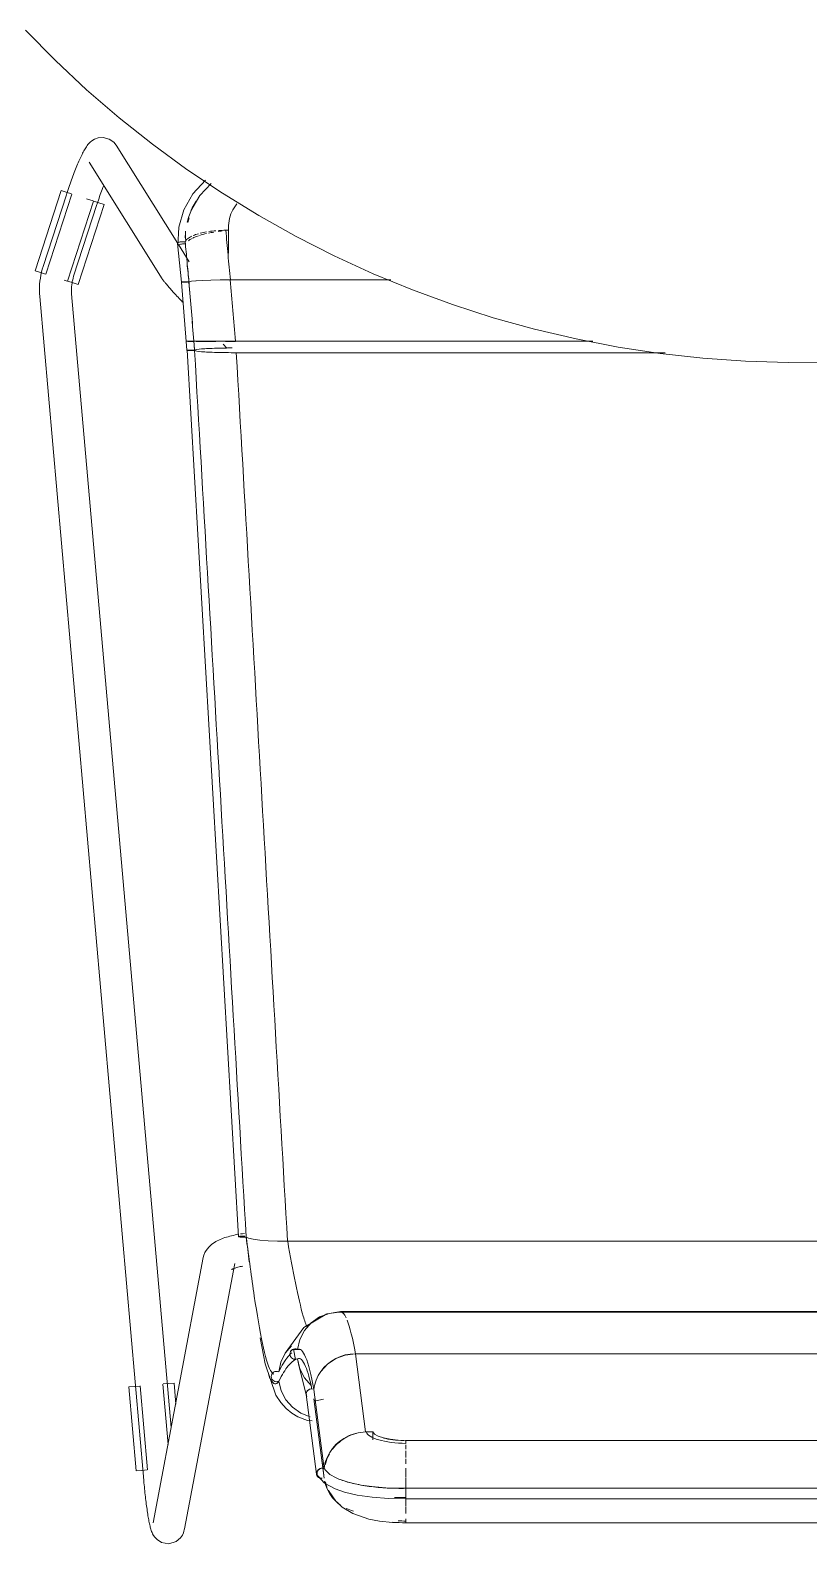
# Model space of a CAD drawing. Header units: millimetres. Extents: x 155927 to 317870, y -36033 to 97293.
# Drawn here: x 212591 to 212883, y 11464 to 12030 of the extents above; entities that cross this region are included whole.
import ezdxf

# ---------------------------------------------------------------- set-up
doc = ezdxf.new("R2010")
doc.units = ezdxf.units.MM
doc.header["$MEASUREMENT"] = 0
doc.layers.add('I-FURN', color=8, linetype='CONTINUOUS', lineweight=9)

msp = doc.modelspace()

# ---------------------------------------------------------------- linework, layer by layer
at = {"layer": 'I-FURN'}
for p, q in [((212589.43, 12030.43), (212600.68, 12019.05)), ((212600.68, 12019.05), (212612.37, 12008.14)), ((212612.37, 12008.14), (212624.5, 11997.7)), ((212624.5, 11997.7), (212637.03, 11987.76)), ((212611.8, 11986.06), (212611.56, 11985.66)), ((212612.04, 11986.45), (212611.8, 11986.06)), ((212612.29, 11986.84), (212612.04, 11986.45)), ((212612.57, 11987.23), (212612.29, 11986.84)), ((212612.88, 11987.63), (212612.57, 11987.23)), ((212613.25, 11988.06), (212612.88, 11987.63)), ((212613.72, 11988.52), (212613.25, 11988.06)), ((212614.35, 11989.04), (212613.72, 11988.52)), ((212615.26, 11989.61), (212614.35, 11989.04)), ((212616.64, 11990.13), (212615.26, 11989.61)), ((212618.61, 11990.3), (212616.64, 11990.13)), ((212620.84, 11989.71), (212618.61, 11990.3)), ((212622.57, 11988.49), (212620.84, 11989.71)), ((212622.57, 11988.49), (212623.47, 11987.37)), ((212646.5, 11950.6), (212623.47, 11987.37)), ((212637.03, 11987.76), (212649.95, 11978.32)), ((212609.22, 11980.82), (212608.98, 11980.24)), ((212609.47, 11981.38), (212609.22, 11980.82)), ((212609.71, 11981.92), (212609.47, 11981.38)), ((212609.94, 11982.45), (212609.71, 11981.92)), ((212610.18, 11982.96), (212609.94, 11982.45)), ((212610.41, 11983.45), (212610.18, 11982.96)), ((212610.64, 11983.93), (212610.41, 11983.45)), ((212610.87, 11984.38), (212610.64, 11983.93)), ((212611.1, 11984.82), (212610.87, 11984.38)), ((212611.33, 11985.25), (212611.1, 11984.82)), ((212611.56, 11985.66), (212611.33, 11985.25)), ((212613.3, 11981), (212640.6, 11937.41)), ((212606.96, 11975.08), (212606.71, 11974.38)), ((212607.22, 11975.77), (212606.96, 11975.08)), ((212607.47, 11976.45), (212607.22, 11975.77)), ((212607.73, 11977.11), (212607.47, 11976.45)), ((212607.98, 11977.77), (212607.73, 11977.11)), ((212608.23, 11978.41), (212607.98, 11977.77)), ((212608.48, 11979.03), (212608.23, 11978.41)), ((212608.73, 11979.64), (212608.48, 11979.03)), ((212608.98, 11980.24), (212608.73, 11979.64)), ((212649.95, 11978.32), (212663.24, 11969.41)), ((212593.1, 11940.39), (212602.78, 11970.4)), ((212597.14, 11939.09), (212606.83, 11969.09)), ((212602.78, 11970.4), (212604.74, 11969.77)), ((212604.74, 11969.77), (212606.71, 11969.13)), ((212604.96, 11969.3), (212604.81, 11968.84)), ((212605.2, 11970.04), (212604.96, 11969.3)), ((212605.45, 11970.78), (212605.2, 11970.04)), ((212605.7, 11971.51), (212605.45, 11970.78)), ((212605.95, 11972.24), (212605.7, 11971.51)), ((212606.2, 11972.96), (212605.95, 11972.24)), ((212606.45, 11973.68), (212606.2, 11972.96)), ((212606.71, 11974.38), (212606.45, 11973.68)), ((212617.72, 11969.55), (212617.49, 11968.88)), ((212617.96, 11970.21), (212617.72, 11969.55)), ((212618.19, 11970.85), (212617.96, 11970.21)), ((212618.43, 11971.49), (212618.19, 11970.85)), ((212618.66, 11972.11), (212618.43, 11971.49)), ((212648.71, 11963.17), (212652.1, 11969.18)), ((212652.1, 11969.18), (212656.85, 11974.33)), ((212654.79, 11968.6), (212659.05, 11973.07)), ((212663.24, 11969.41), (212676.87, 11961.03)), ((212604.81, 11968.84), (212596.1, 11942.03)), ((212614.9, 11966.49), (212605.21, 11936.48)), ((212607.51, 11938.32), (212616.22, 11965.14)), ((212609.25, 11935.18), (212618.94, 11965.18)), ((212614.8, 11966.52), (212612.32, 11967.32)), ((212615.02, 11966.45), (212616.99, 11965.81)), ((212616.33, 11965.46), (212616.22, 11965.14)), ((212616.56, 11966.16), (212616.33, 11965.46)), ((212616.79, 11966.85), (212616.56, 11966.16)), ((212617.02, 11967.53), (212616.79, 11966.85)), ((212616.99, 11965.81), (212618.94, 11965.18)), ((212617.25, 11968.21), (212617.02, 11967.53)), ((212617.49, 11968.88), (212617.25, 11968.21)), ((212651.42, 11962.77), (212654.79, 11968.6)), ((212646.84, 11956.65), (212648.71, 11963.17)), ((212676.87, 11961.03), (212690.83, 11953.21)), ((212646.55, 11949.74), (212646.84, 11956.65)), ((212664.5, 11955.53), (212665.55, 11955.53)), ((212665.49, 11956.77), (212665.49, 11947.02)), ((212690.83, 11953.21), (212705.09, 11945.96)), ((212646.43, 11950.64), (212647.85, 11936.15)), ((212650.77, 11943.78), (212646.73, 11950.23)), ((212595.77, 11940.94), (212595.48, 11939.83)), ((212596.1, 11942.03), (212595.77, 11940.94)), ((212705.09, 11945.96), (212719.62, 11939.27)), ((212595.05, 11939.76), (212593.1, 11940.39)), ((212594.78, 11935.32), (212594.72, 11934.18)), ((212594.88, 11936.46), (212594.78, 11935.32)), ((212595.04, 11937.59), (212594.88, 11936.46)), ((212595.24, 11938.72), (212595.04, 11937.59)), ((212597.02, 11939.13), (212595.05, 11939.76)), ((212595.48, 11939.83), (212595.24, 11938.72)), ((212605.11, 11936.51), (212603.95, 11936.89)), ((212607.3, 11935.81), (212605.33, 11936.44)), ((212606.74, 11934.41), (212606.8, 11935.06)), ((212606.8, 11935.06), (212606.89, 11935.72)), ((212606.89, 11935.72), (212607, 11936.37)), ((212607, 11936.37), (212607.14, 11937.02)), ((212607.14, 11937.02), (212607.31, 11937.66)), ((212609.25, 11935.18), (212607.3, 11935.81)), ((212607.31, 11937.66), (212607.5, 11938.3)), ((212607.5, 11938.3), (212607.51, 11938.32)), ((212640.6, 11937.41), (212640.82, 11937.09)), ((212640.82, 11937.09), (212641, 11936.83)), ((212641, 11936.83), (212641.17, 11936.6)), ((212641.17, 11936.6), (212641.35, 11936.38)), ((212641.35, 11936.38), (212641.53, 11936.16)), ((212641.53, 11936.16), (212641.72, 11935.93)), ((212641.72, 11935.93), (212641.92, 11935.69)), ((212641.92, 11935.69), (212642.13, 11935.43)), ((212642.13, 11935.43), (212642.36, 11935.17)), ((212642.36, 11935.17), (212642.61, 11934.89)), ((212647.92, 11936.17), (212647.85, 11936.15)), ((212647.85, 11936.15), (212647.92, 11936.12)), ((212647.86, 11936.15), (212647.92, 11936.17)), ((212647.86, 11936.15), (212649.68, 11913.94)), ((212647.92, 11936.12), (212647.86, 11936.15)), ((212648.11, 11936.2), (212647.92, 11936.17)), ((212647.92, 11936.12), (212648.1, 11936.1)), ((212648.11, 11936.1), (212647.92, 11936.12)), ((212648.1, 11936.1), (212648.4, 11936.07)), ((212648.41, 11936.22), (212648.11, 11936.2)), ((212648.11, 11936.2), (212648.41, 11936.22)), ((212648.4, 11936.07), (212648.11, 11936.1)), ((212648.4, 11936.07), (212648.78, 11936.06)), ((212648.78, 11936.06), (212648.4, 11936.07)), ((212648.79, 11936.23), (212648.41, 11936.22)), ((212648.41, 11936.22), (212648.79, 11936.23)), ((212648.78, 11936.06), (212649.23, 11936.05)), ((212649.23, 11936.05), (212648.78, 11936.06)), ((212649.24, 11936.24), (212648.79, 11936.23)), ((212648.79, 11936.23), (212649.25, 11936.24)), ((212649.23, 11936.05), (212649.72, 11936.04)), ((212649.72, 11936.04), (212649.23, 11936.05)), ((212649.73, 11936.25), (212649.24, 11936.24)), ((212649.25, 11936.24), (212649.74, 11936.25)), ((212650.23, 11936.25), (212649.73, 11936.25)), ((212649.74, 11936.25), (212650.24, 11936.25)), ((212650.22, 11936.04), (212650.69, 11936.05)), ((212650.69, 11936.05), (212650.22, 11936.04)), ((212650.7, 11936.24), (212650.23, 11936.25)), ((212650.24, 11936.25), (212650.71, 11936.24)), ((212651.59, 11936.43), (212650.7, 11936.24)), ((212650.71, 11936.24), (212651.59, 11936.43)), ((212651.59, 11936.43), (212653.31, 11936.61)), ((212653.33, 11936.61), (212651.59, 11936.43)), ((212653.33, 11936.61), (212655.77, 11936.76)), ((212655.81, 11936.76), (212653.33, 11936.61)), ((212655.8, 11936.76), (212658.84, 11936.87)), ((212658.91, 11936.88), (212655.81, 11936.76)), ((212658.9, 11936.88), (212662.35, 11936.95)), ((212662.34, 11936.95), (212658.91, 11936.88)), ((212666.2, 11936.98), (212662.44, 11936.95)), ((212662.44, 11936.95), (212666.08, 11936.98)), ((212726.32, 11936.98), (212666.2, 11936.98)), ((212666.2, 11936.98), (212726.32, 11936.98)), ((212719.62, 11939.27), (212734.42, 11933.18)), ((212594.72, 11934.18), (212594.7, 11933.04)), ((212594.7, 11933.04), (212594.73, 11931.9)), ((212594.73, 11931.9), (212594.8, 11930.76)), ((212594.8, 11930.76), (212594.81, 11930.71)), ((212594.81, 11930.71), (212633.76, 11487.39)), ((212606.7, 11933.08), (212606.71, 11933.74)), ((212606.72, 11932.42), (212606.7, 11933.08)), ((212606.71, 11933.74), (212606.74, 11934.41)), ((212606.76, 11931.76), (212606.72, 11932.42)), ((212644.06, 11507.26), (212606.76, 11931.76)), ((212642.61, 11934.89), (212642.86, 11934.59)), ((212642.86, 11934.59), (212643.14, 11934.28)), ((212643.14, 11934.28), (212643.42, 11933.96)), ((212643.42, 11933.96), (212643.73, 11933.62)), ((212643.73, 11933.62), (212644.04, 11933.27)), ((212644.04, 11933.27), (212644.37, 11932.91)), ((212644.37, 11932.91), (212644.71, 11932.53)), ((212644.71, 11932.53), (212645.07, 11932.14)), ((212645.07, 11932.14), (212645.44, 11931.74)), ((212645.44, 11931.74), (212645.82, 11931.33)), ((212645.82, 11931.33), (212646.21, 11930.9)), ((212646.21, 11930.9), (212646.61, 11930.47)), ((212646.61, 11930.47), (212647.03, 11930.02)), ((212647.03, 11930.02), (212647.45, 11929.57)), ((212647.45, 11929.57), (212647.88, 11929.11)), ((212734.42, 11933.18), (212749.44, 11927.68)), ((212647.88, 11929.11), (212648.32, 11928.63)), ((212749.44, 11927.68), (212764.67, 11922.79)), ((212764.67, 11922.79), (212780.09, 11918.51)), ((212780.09, 11918.51), (212795.66, 11914.85)), ((212649.68, 11913.94), (212649.75, 11913.95)), ((212649.74, 11913.95), (212649.68, 11913.94)), ((212649.95, 11910.59), (212649.68, 11913.94)), ((212649.75, 11913.94), (212649.68, 11913.94)), ((212649.68, 11913.94), (212649.75, 11913.94)), ((212650.23, 11913.95), (212649.93, 11913.95)), ((212649.94, 11913.95), (212650.23, 11913.95)), ((212650.23, 11913.95), (212650.61, 11913.95)), ((212650.61, 11913.95), (212650.23, 11913.95)), ((212650.62, 11913.94), (212650.23, 11913.94)), ((212650.23, 11913.94), (212650.61, 11913.94)), ((212650.61, 11913.95), (212651.06, 11913.95)), ((212651.06, 11913.95), (212650.61, 11913.95)), ((212650.61, 11913.94), (212651.07, 11913.94)), ((212651.07, 11913.94), (212650.62, 11913.94)), ((212651.06, 11913.95), (212651.55, 11913.95)), ((212651.55, 11913.95), (212651.06, 11913.95)), ((212651.56, 11913.94), (212651.07, 11913.94)), ((212651.07, 11913.94), (212651.56, 11913.94)), ((212651.55, 11913.95), (212652.05, 11913.95)), ((212652.05, 11913.95), (212651.55, 11913.95)), ((212652.06, 11913.94), (212651.56, 11913.94)), ((212651.56, 11913.94), (212652.05, 11913.94)), ((212652.05, 11913.95), (212652.52, 11913.95)), ((212652.52, 11913.95), (212652.05, 11913.95)), ((212652.05, 11913.94), (212652.52, 11913.94)), ((212652.53, 11913.94), (212652.06, 11913.94)), ((212652.52, 11913.95), (212653.41, 11913.97)), ((212653.4, 11913.97), (212652.52, 11913.95)), ((212655.15, 11913.98), (212653.4, 11913.97)), ((212653.41, 11913.97), (212655.15, 11913.98)), ((212655.18, 11913.91), (212653.42, 11913.92)), ((212653.42, 11913.92), (212655.17, 11913.91)), ((212657.65, 11913.99), (212655.15, 11913.98)), ((212655.16, 11913.98), (212657.65, 11913.99)), ((212655.17, 11913.91), (212657.67, 11913.9)), ((212657.67, 11913.9), (212655.18, 11913.91)), ((212660.79, 11914), (212657.65, 11913.99)), ((212657.66, 11913.99), (212660.79, 11914)), ((212660.8, 11913.89), (212657.67, 11913.9)), ((212657.67, 11913.9), (212660.79, 11913.89)), ((212660.79, 11914), (212664.36, 11914.01)), ((212664.36, 11914.01), (212660.79, 11914)), ((212663.45, 11912.86), (212664.92, 11911.33)), ((212668.13, 11913.88), (212664.35, 11913.88)), ((212664.35, 11913.88), (212668.13, 11913.88)), ((212664.36, 11914.01), (212668.14, 11914.01)), ((212668.14, 11914.01), (212664.36, 11914.01)), ((212668.14, 11914.01), (212801.88, 11914.01)), ((212801.88, 11914.01), (212668.14, 11914.01)), ((212795.66, 11914.85), (212811.37, 11911.82)), ((212650.02, 11910.61), (212649.96, 11910.59)), ((212649.96, 11910.59), (212669.24, 11578.68)), ((212649.96, 11910.59), (212650.02, 11910.56)), ((212650.21, 11910.64), (212650.02, 11910.61)), ((212650.02, 11910.56), (212650.21, 11910.53)), ((212650.51, 11910.66), (212650.21, 11910.64)), ((212650.21, 11910.53), (212650.5, 11910.51)), ((212650.5, 11910.51), (212650.88, 11910.49)), ((212650.89, 11910.68), (212650.51, 11910.66)), ((212650.88, 11910.49), (212651.33, 11910.48)), ((212651.34, 11910.69), (212650.89, 11910.68)), ((212651.33, 11910.48), (212651.82, 11910.47)), ((212651.83, 11910.7), (212651.34, 11910.69)), ((212651.82, 11910.47), (212652.32, 11910.48)), ((212652.33, 11910.69), (212651.83, 11910.7)), ((212652.32, 11910.48), (212652.79, 11910.49)), ((212652.8, 11910.69), (212652.33, 11910.69)), ((212652.79, 11910.49), (212653.68, 11910.28)), ((212653.7, 11910.9), (212652.8, 11910.69)), ((212653.68, 11910.28), (212655.43, 11910.08)), ((212655.45, 11911.09), (212653.7, 11910.9)), ((212655.43, 11910.08), (212657.93, 11909.92)), ((212657.95, 11911.25), (212655.45, 11911.09)), ((212657.93, 11909.92), (212661.06, 11909.8)), ((212661.07, 11911.37), (212657.95, 11911.25)), ((212661.06, 11909.8), (212664.62, 11909.72)), ((212664.62, 11911.45), (212661.07, 11911.37)), ((212666.87, 11911.47), (212664.62, 11911.45)), ((212664.62, 11909.72), (212668.41, 11909.69)), ((212668.41, 11909.69), (212828.98, 11909.69)), ((212828.98, 11909.69), (212668.41, 11909.69)), ((212811.37, 11911.82), (212827.19, 11909.41)), ((212827.19, 11909.41), (212843.09, 11907.64)), ((212843.09, 11907.64), (212859.05, 11906.51)), ((212859.05, 11906.51), (212875.04, 11906.02)), ((212875.04, 11906.02), (212891.04, 11906.17)), ((212662.98, 11577.89), (212663.56, 11578.11)), ((212663.56, 11578.11), (212664.16, 11578.32)), ((212664.16, 11578.32), (212664.76, 11578.51)), ((212664.76, 11578.51), (212665.38, 11578.69)), ((212665.38, 11578.69), (212666.01, 11578.87)), ((212666.01, 11578.87), (212666.65, 11579.03)), ((212666.65, 11579.03), (212667.31, 11579.18)), ((212667.31, 11579.18), (212667.97, 11579.32)), ((212667.97, 11579.32), (212668.65, 11579.46)), ((212668.65, 11579.46), (212669.35, 11579.58)), ((212669.24, 11578.68), (212669.3, 11578.73)), ((212669.31, 11578.62), (212669.24, 11578.68)), ((212669.31, 11578.73), (212669.25, 11578.68)), ((212669.25, 11578.68), (212669.32, 11578.62)), ((212669.3, 11578.73), (212669.49, 11578.78)), ((212669.49, 11578.78), (212669.31, 11578.73)), ((212669.51, 11578.57), (212669.31, 11578.62)), ((212669.32, 11578.62), (212669.51, 11578.57)), ((212669.78, 11578.82), (212669.49, 11578.78)), ((212669.49, 11578.78), (212669.78, 11578.82)), ((212669.51, 11578.57), (212669.81, 11578.53)), ((212669.81, 11578.53), (212669.51, 11578.57)), ((212670.16, 11578.86), (212669.78, 11578.82)), ((212669.78, 11578.82), (212670.16, 11578.86)), ((212669.81, 11578.53), (212670.19, 11578.5)), ((212670.19, 11578.5), (212669.81, 11578.53)), ((212670.05, 11579.7), (212670.77, 11579.81)), ((212670.61, 11578.88), (212670.16, 11578.86)), ((212670.16, 11578.86), (212670.61, 11578.88)), ((212670.19, 11578.5), (212670.65, 11578.47)), ((212670.65, 11578.47), (212670.19, 11578.5)), ((212671.1, 11578.89), (212670.61, 11578.88)), ((212670.61, 11578.88), (212671.1, 11578.89)), ((212670.65, 11578.47), (212671.14, 11578.47)), ((212671.14, 11578.47), (212670.65, 11578.47)), ((212670.77, 11579.81), (212671.49, 11579.91)), ((212671.6, 11578.89), (212671.1, 11578.89)), ((212671.1, 11578.89), (212671.6, 11578.89)), ((212671.14, 11578.47), (212671.64, 11578.47)), ((212671.64, 11578.47), (212671.14, 11578.47)), ((212671.64, 11578.47), (212672.11, 11578.49)), ((212672.11, 11578.49), (212671.64, 11578.47)), ((212673.01, 11578.09), (212672.11, 11578.49)), ((212672.11, 11578.49), (212673.01, 11578.09)), ((212674.75, 11577.72), (212673.01, 11578.09)), ((212673.01, 11578.09), (212674.76, 11577.72)), ((212656.31, 11571.82), (212656.67, 11572.71)), ((212656.67, 11572.71), (212657.11, 11573.5)), ((212657.11, 11573.5), (212657.59, 11574.19)), ((212657.59, 11574.19), (212658.1, 11574.79)), ((212658.1, 11574.79), (212658.63, 11575.31)), ((212658.63, 11575.31), (212659.16, 11575.76)), ((212659.16, 11575.76), (212659.69, 11576.16)), ((212659.69, 11576.16), (212660.22, 11576.52)), ((212660.22, 11576.52), (212660.76, 11576.84)), ((212660.76, 11576.84), (212661.3, 11577.13)), ((212661.3, 11577.13), (212661.85, 11577.4)), ((212661.85, 11577.4), (212662.41, 11577.66)), ((212662.41, 11577.66), (212662.98, 11577.89)), ((212677.22, 11577.41), (212674.76, 11577.72)), ((212674.76, 11577.72), (212677.25, 11577.41)), ((212680.31, 11577.17), (212677.25, 11577.41)), ((212677.25, 11577.41), (212680.36, 11577.17)), ((212683.83, 11577.02), (212680.35, 11577.17)), ((212680.36, 11577.17), (212683.89, 11577.02)), ((212687.58, 11576.96), (212683.89, 11577.02)), ((212683.89, 11577.02), (212687.66, 11576.96)), ((212687.66, 11576.96), (213071.06, 11576.96)), ((213071.06, 11576.96), (212687.66, 11576.96)), ((212656.05, 11570.83), (212637.24, 11471.54)), ((212649.03, 11469.3), (212667.84, 11568.6)), ((212656.05, 11570.83), (212656.31, 11571.82)), ((212667.15, 11566.63), (212667.39, 11566.73)), ((212667.39, 11566.73), (212667.65, 11566.83)), ((212667.65, 11566.83), (212667.96, 11566.94)), ((212667.96, 11566.94), (212668.29, 11567.04)), ((212668.29, 11567.04), (212668.66, 11567.15)), ((212668.66, 11567.15), (212669.05, 11567.26)), ((212669.05, 11567.26), (212669.47, 11567.37)), ((212669.47, 11567.37), (212669.92, 11567.47)), ((212669.92, 11567.47), (212670.39, 11567.57)), ((212670.39, 11567.57), (212670.88, 11567.67)), ((212666.62, 11566.37), (212666.65, 11566.38)), ((212666.65, 11566.38), (212666.72, 11566.42)), ((212666.72, 11566.42), (212666.81, 11566.47)), ((212666.81, 11566.47), (212666.96, 11566.55)), ((212666.96, 11566.55), (212667.15, 11566.63)), ((212702.32, 11549.74), (212693.66, 11544.63)), ((212702.47, 11549.81), (212699.29, 11548.44)), ((212699.61, 11548.61), (212703.18, 11549.98)), ((212703.18, 11549.98), (212699.61, 11548.62)), ((212707.51, 11550.61), (212702.47, 11549.81)), ((212706.97, 11550.46), (212703.18, 11549.98)), ((212703.18, 11549.98), (212706.97, 11550.45)), ((212706.97, 11550.46), (213051.75, 11550.46)), ((213051.75, 11550.46), (212706.97, 11550.46)), ((212746.41, 11550.61), (212707.5, 11550.61)), ((213051.21, 11550.61), (212746.41, 11550.61)), ((212693.66, 11544.63), (212686.68, 11535.09)), ((212696.47, 11546.45), (212693.96, 11543.58)), ((212693.97, 11543.57), (212696.47, 11546.44)), ((212699.61, 11548.62), (212696.47, 11546.45)), ((212696.47, 11546.44), (212699.61, 11548.61)), ((212677.35, 11540.76), (212679.25, 11531.1)), ((212692.21, 11540.18), (212691.32, 11536.47)), ((212693.96, 11543.58), (212692.21, 11540.18)), ((212692.21, 11540.18), (212693.97, 11543.57)), ((212686.73, 11535.01), (212685.09, 11531.69)), ((212685.1, 11531.69), (212686.74, 11535.01)), ((212686.68, 11535.09), (212685.79, 11533.34)), ((212689.13, 11537.85), (212686.73, 11535.01)), ((212686.74, 11535.01), (212689.13, 11537.85)), ((212688.54, 11535.2), (212688.47, 11534.71)), ((212688.47, 11534.71), (212688.54, 11534.22)), ((212688.48, 11534.71), (212688.54, 11535.2)), ((212688.54, 11534.22), (212688.48, 11534.71)), ((212688.54, 11535.2), (212688.73, 11535.66)), ((212688.73, 11535.66), (212688.54, 11535.2)), ((212688.73, 11533.76), (212688.54, 11534.22)), ((212688.54, 11534.22), (212688.73, 11533.76)), ((212688.73, 11535.66), (212689.03, 11536.07)), ((212689.02, 11536.07), (212688.73, 11535.66)), ((212689.03, 11533.36), (212688.73, 11533.76)), ((212688.73, 11533.76), (212689.02, 11533.36)), ((212689.41, 11536.38), (212689.02, 11536.07)), ((212689.02, 11533.36), (212689.41, 11533.04)), ((212689.03, 11536.07), (212689.41, 11536.38)), ((212689.41, 11533.05), (212689.03, 11533.36)), ((212689.41, 11536.38), (212689.86, 11536.58)), ((212689.86, 11536.58), (212689.41, 11536.38)), ((212689.86, 11532.84), (212689.41, 11533.05)), ((212689.41, 11533.04), (212689.86, 11532.84)), ((212692.38, 11536.48), (212689.5, 11536.43)), ((212689.8, 11536.57), (212690.64, 11532.68)), ((212690.35, 11536.67), (212689.86, 11536.58)), ((212689.86, 11536.58), (212690.35, 11536.66)), ((212690.35, 11532.76), (212689.86, 11532.84)), ((212689.86, 11532.84), (212690.35, 11532.76)), ((212690.85, 11536.63), (212690.35, 11536.67)), ((212690.35, 11536.66), (212690.85, 11536.63)), ((212690.85, 11532.8), (212690.35, 11532.76)), ((212690.35, 11532.76), (212690.85, 11532.8)), ((212690.85, 11536.63), (212691.32, 11536.46)), ((212691.32, 11536.47), (212690.85, 11536.63)), ((212691.32, 11532.96), (212690.85, 11532.8)), ((212690.85, 11532.8), (212691.32, 11532.96)), ((212691.32, 11532.96), (212692.21, 11529.25)), ((212691.67, 11531.11), (212691.35, 11532.98)), ((212705.69, 11533.06), (212702.57, 11530.99)), ((212709.23, 11534.38), (212705.69, 11533.06)), ((212713, 11534.86), (212709.23, 11534.38)), ((212716.86, 11505.58), (212713, 11534.86)), ((212713, 11534.86), (213045.72, 11534.86)), ((213045.72, 11534.86), (212713, 11534.86)), ((212679.25, 11531.1), (212683.24, 11519.38)), ((212681.54, 11526.78), (212681.73, 11527.24)), ((212681.72, 11527.24), (212681.54, 11526.78)), ((212682.01, 11527.64), (212681.72, 11527.24)), ((212681.73, 11527.24), (212682.01, 11527.64)), ((212682.01, 11527.64), (212682.39, 11527.96)), ((212682.39, 11527.96), (212682.01, 11527.64)), ((212682.39, 11527.96), (212682.84, 11528.17)), ((212682.84, 11528.17), (212682.39, 11527.96)), ((212682.84, 11528.17), (212683.33, 11528.26)), ((212683.33, 11528.26), (212682.84, 11528.17)), ((212683.33, 11528.26), (212683.83, 11528.23)), ((212683.83, 11528.23), (212683.33, 11528.26)), ((212683.83, 11528.23), (212684.31, 11528.08)), ((212684.31, 11528.08), (212683.83, 11528.23)), ((212684.31, 11528.08), (212685.1, 11531.69)), ((212685.09, 11531.69), (212684.31, 11528.08)), ((212694.64, 11519.5), (212691.67, 11531.11)), ((212692.21, 11529.25), (212693.96, 11525.85)), ((212702.57, 11530.99), (212700.09, 11528.25)), ((212628.18, 11522.41), (212630.23, 11522.59)), ((212630.94, 11491), (212628.18, 11522.41)), ((212630.23, 11522.59), (212632.29, 11522.77)), ((212635.18, 11491.37), (212632.42, 11522.78)), ((212640.86, 11523.52), (212642.85, 11500.92)), ((212640.99, 11523.53), (212643.05, 11523.71)), ((212643.05, 11523.71), (212645.09, 11523.89)), ((212645.79, 11516), (212645.09, 11523.89)), ((212681.48, 11526.29), (212681.54, 11526.78)), ((212681.54, 11526.78), (212681.48, 11526.29)), ((212681.56, 11525.81), (212681.48, 11526.29)), ((212681.48, 11526.29), (212681.55, 11525.81)), ((212681.55, 11525.81), (212681.75, 11525.35)), ((212681.75, 11525.36), (212681.56, 11525.81)), ((212682.05, 11524.96), (212681.75, 11525.36)), ((212681.75, 11525.35), (212682.05, 11524.96)), ((212682.44, 11524.65), (212682.05, 11524.96)), ((212682.05, 11524.96), (212682.44, 11524.65)), ((212682.9, 11524.46), (212682.44, 11524.65)), ((212682.44, 11524.65), (212682.89, 11524.46)), ((212682.89, 11524.46), (212683.39, 11524.38)), ((212683.39, 11524.38), (212682.9, 11524.46)), ((212683.89, 11524.43), (212683.39, 11524.38)), ((212683.39, 11524.38), (212683.89, 11524.42)), ((212684.36, 11524.59), (212683.89, 11524.43)), ((212683.89, 11524.42), (212684.36, 11524.59)), ((212684.36, 11524.59), (212685.26, 11520.96)), ((212693.96, 11525.85), (212696.47, 11522.98)), ((212695.55, 11521.4), (212695.16, 11521.1)), ((212696, 11521.6), (212695.55, 11521.4)), ((212696.49, 11521.67), (212696, 11521.6)), ((212696.99, 11521.64), (212696.49, 11521.67)), ((212701.3, 11491.78), (212697.46, 11521.48)), ((212683.24, 11519.38), (212685.06, 11516.56)), ((212685.06, 11516.56), (212687.05, 11514.32)), ((212685.26, 11520.96), (212687, 11517.64)), ((212687, 11517.64), (212689.48, 11514.81)), ((212694.68, 11520.28), (212694.61, 11519.81)), ((212694.61, 11519.81), (212694.68, 11519.34)), ((212694.63, 11519.58), (212698.48, 11489.8)), ((212694.87, 11520.72), (212694.68, 11520.28)), ((212694.68, 11519.34), (212694.87, 11518.9)), ((212695.16, 11521.1), (212694.87, 11520.72)), ((212697.48, 11517.93), (212701.32, 11488.24)), ((212697.6, 11517.15), (212701.09, 11517.84)), ((212687.05, 11514.32), (212689.22, 11512.54)), ((212689.22, 11512.54), (212691.49, 11511.2)), ((212689.48, 11514.81), (212692.57, 11512.64)), ((212691.49, 11511.2), (212695.09, 11509.9)), ((212692.57, 11512.64), (212696.08, 11511.24)), ((212695.09, 11509.9), (212696.86, 11509.67)), ((212719.58, 11505.65), (212716.86, 11505.58)), ((212719.58, 11505.65), (212719.58, 11502.64)), ((212720.22, 11504.79), (212719.58, 11505.65)), ((212721.57, 11504), (212720.22, 11504.79)), ((212723.55, 11503.33), (212721.57, 11504)), ((212726.05, 11502.82), (212723.55, 11503.33)), ((212728.9, 11502.5), (212726.05, 11502.82)), ((212731.93, 11502.39), (212728.9, 11502.5)), ((213026.79, 11502.39), (212731.93, 11502.39)), ((212731.93, 11502.33), (213026.79, 11502.33)), ((212731.93, 11499.07), (212731.93, 11500.8)), ((212701.17, 11489.43), (212700.55, 11494.21)), ((212731.93, 11496.02), (212731.93, 11498.48)), ((212731.93, 11493.65), (212731.93, 11495.49)), ((212632.99, 11491.17), (212630.94, 11491)), ((212635.05, 11491.36), (212632.99, 11491.17)), ((212633.77, 11487.23), (212633.76, 11487.39)), ((212701.39, 11486.4), (212698.84, 11489.3)), ((212707.26, 11487.76), (212710.7, 11486.66)), ((212731.93, 11488.47), (212731.93, 11492.03)), ((212731.93, 11488.27), (212731.93, 11484.46)), ((212731.93, 11484.46), (212731.93, 11488.27)), ((212633.84, 11486.48), (212633.77, 11487.23)), ((212633.91, 11485.73), (212633.84, 11486.48)), ((212633.98, 11484.98), (212633.91, 11485.73)), ((212634.06, 11484.24), (212633.98, 11484.98)), ((212634.13, 11483.5), (212634.06, 11484.24)), ((212634.21, 11482.76), (212634.13, 11483.5)), ((212634.29, 11482.04), (212634.21, 11482.76)), ((212634.37, 11481.32), (212634.29, 11482.04)), ((212705.5, 11484.22), (212701.39, 11486.4)), ((212702.96, 11483.61), (212702.86, 11483.81)), ((212705.64, 11479.71), (212702.96, 11483.61)), ((212708.96, 11483.05), (212705.5, 11484.22)), ((212713.65, 11481.95), (212708.96, 11483.05)), ((212710.7, 11486.66), (212715.13, 11485.69)), ((212719.27, 11481.11), (212713.65, 11481.95)), ((212715.13, 11485.69), (212719.15, 11485.1)), ((212719.15, 11485.1), (212725.71, 11484.57)), ((212725.71, 11484.57), (212731.93, 11484.49)), ((213026.79, 11484.49), (212731.93, 11484.49)), ((212731.93, 11480.53), (212731.93, 11484.48)), ((212731.93, 11484.48), (212731.93, 11484.38)), ((212731.93, 11484.38), (212731.93, 11484.16)), ((212731.93, 11484.16), (212731.93, 11483.82)), ((212731.93, 11483.82), (212731.93, 11483.41)), ((212731.93, 11483.41), (212731.93, 11482.93)), ((212731.93, 11482.93), (212731.93, 11482.43)), ((212731.93, 11482.43), (212731.93, 11481.94)), ((212731.93, 11481.94), (212731.93, 11481.49)), ((212634.45, 11480.61), (212634.37, 11481.32)), ((212634.54, 11479.91), (212634.45, 11480.61)), ((212634.62, 11479.22), (212634.54, 11479.91)), ((212634.71, 11478.55), (212634.62, 11479.22)), ((212634.8, 11477.88), (212634.71, 11478.55)), ((212634.89, 11477.24), (212634.8, 11477.88)), ((212634.98, 11476.6), (212634.89, 11477.24)), ((212635.07, 11475.98), (212634.98, 11476.6)), ((212635.16, 11475.38), (212635.07, 11475.98)), ((212708.12, 11477.42), (212705.64, 11479.71)), ((212712, 11475.03), (212708.12, 11477.42)), ((212725.39, 11480.62), (212719.27, 11481.11)), ((212731.93, 11480.53), (212725.39, 11480.62)), ((212731.93, 11481.49), (212731.93, 11481.1)), ((212731.93, 11481.1), (212731.93, 11480.79)), ((212731.93, 11480.79), (212731.93, 11480.6)), ((212731.93, 11480.77), (212731.93, 11477.75)), ((212731.93, 11477.76), (212731.93, 11480.77)), ((212731.93, 11480.6), (212731.93, 11480.53)), ((212731.93, 11480.53), (213026.79, 11480.53)), ((212731.93, 11475.01), (212731.93, 11477.59)), ((212635.25, 11474.79), (212635.16, 11475.38)), ((212635.34, 11474.22), (212635.25, 11474.79)), ((212635.44, 11473.67), (212635.34, 11474.22)), ((212635.53, 11473.14), (212635.44, 11473.67)), ((212635.62, 11472.63), (212635.53, 11473.14)), ((212635.72, 11472.13), (212635.62, 11472.63)), ((212635.81, 11471.65), (212635.72, 11472.13)), ((212635.91, 11471.19), (212635.81, 11471.65)), ((212636.01, 11470.75), (212635.91, 11471.19)), ((212636.11, 11470.32), (212636.01, 11470.75)), ((212636.21, 11469.91), (212636.11, 11470.32)), ((212718.05, 11472.9), (212712, 11475.03)), ((212722.08, 11472.11), (212718.05, 11472.9)), ((212726.9, 11471.6), (212722.08, 11472.11)), ((212731.93, 11471.49), (212726.9, 11471.6)), ((212731.93, 11471.51), (212731.93, 11472.98)), ((212731.93, 11471.66), (212731.93, 11471.49)), ((212731.93, 11471.49), (213026.79, 11471.49)), ((212636.32, 11469.51), (212636.21, 11469.91)), ((212636.44, 11469.11), (212636.32, 11469.51)), ((212636.56, 11468.72), (212636.44, 11469.11)), ((212636.7, 11468.31), (212636.56, 11468.72)), ((212636.87, 11467.88), (212636.7, 11468.31)), ((212637.09, 11467.41), (212636.87, 11467.88)), ((212637.39, 11466.85), (212637.09, 11467.41)), ((212637.87, 11466.15), (212637.39, 11466.85)), ((212638.73, 11465.24), (212637.87, 11466.15)), ((212640.38, 11464.2), (212638.73, 11465.24)), ((212645.89, 11464.55), (212647.47, 11465.87)), ((212647.47, 11465.87), (212648.21, 11466.95)), ((212648.21, 11466.95), (212648.59, 11467.75)), ((212648.59, 11467.75), (212648.8, 11468.37)), ((212648.8, 11468.37), (212648.94, 11468.89)), ((212648.94, 11468.89), (212649.03, 11469.3)), ((212643.14, 11463.71), (212640.38, 11464.2)), ((212645.89, 11464.55), (212643.14, 11463.71))]:
    msp.add_line(p, q, dxfattribs=at)
for centre, major_axis, ratio, start_param, end_param in [((212713.13, 11519.79), (-15.78, 0), 0.955139, 4.720632, 5.68731), ((212713.13, 11519.79), (-15.78, 0), 0.955139, 5.687432, 5.928979), ((212696.58, 11519.81), (-1.96, 0), 0.955139, 4.501447, 6.790779), ((212713.13, 11519.79), (-15.78, 0), 0.955139, 5.929149, 6.170649), ((212731.93, 11487.24), (0, -15.75), 0.000004, 3.431839, 3.614078), ((212731.93, 11475.77), (-12.4, 0), 0.287441, 1.332781, 1.570796)]:
    msp.add_ellipse(centre, major_axis=major_axis, ratio=ratio, start_param=start_param, end_param=end_param, dxfattribs=at)
for points, knots in [([(212650.04, 11958.61), (212650.48, 11960.43), (212651.41, 11963.13), (212652.84, 11965.59), (212653.37, 11966.39)], [-0.8027364, -0.8027364, -0.8027364, -0.8027364, -0.6666667, -0.5975811, -0.5975811, -0.5975811, -0.5975811]), ([(212665.55, 11955.53), (212665.33, 11957.91), (212665.96, 11961.52), (212667.89, 11964.51), (212668.66, 11965.42)], [0, 0, 0, 0, 0.3333333, 0.5, 0.5, 0.5, 0.5]), ([(212646.48, 11950.79), (212646.5, 11950.81), (212646.54, 11950.86), (212646.65, 11950.93), (212646.84, 11951.03), (212647.16, 11951.13), (212647.56, 11951.21), (212647.91, 11951.24), (212648.29, 11951.26), (212648.73, 11951.25), (212649.09, 11951.22), (212649.27, 11951.19)], [0.5555556, 0.5555556, 0.5555556, 0.5555556, 0.5833333, 0.6180556, 0.6527778, 0.7222222, 0.7916667, 0.8263889, 0.8611111, 0.9305556, 1, 1, 1, 1]), ([(212649.37, 11950.46), (212649.15, 11950.47), (212648.66, 11950.46), (212647.91, 11950.38), (212647.24, 11950.23), (212646.81, 11950.05), (212646.65, 11949.93), (212646.61, 11949.89)], [-1, -1, -1, -1, -0.90625, -0.8125, -0.71875, -0.625, -0.5625, -0.5625, -0.5625, -0.5625]), ([(212649.95, 11910.59), (212649.95, 11910.6), (212650.09, 11910.63), (212650.49, 11910.66), (212650.87, 11910.68), (212651.33, 11910.69), (212651.83, 11910.7), (212652.33, 11910.7), (212652.65, 11910.69), (212652.8, 11910.69)], [-0.5, -0.5, -0.5, -0.5, -0.375, -0.3125, -0.25, -0.1875, -0.125, -0.0625, 0, 0, 0, 0]), ([(212652.79, 11910.49), (212652.56, 11910.48), (212652.07, 11910.47), (212651.44, 11910.48), (212650.98, 11910.49), (212650.57, 11910.5), (212650.11, 11910.53), (212649.95, 11910.57), (212649.95, 11910.59)], [-1, -1, -1, -1, -0.90625, -0.8125, -0.765625, -0.71875, -0.625, -0.501507, -0.501507, -0.501507, -0.501507]), ([(212668.41, 11909.69), (212667.13, 11909.69), (212664.58, 11909.71), (212660.98, 11909.79), (212657.81, 11909.91), (212654.45, 11910.13), (212653.07, 11910.34), (212652.79, 11910.49)], [-1, -1, -1, -1, -0.833333, -0.666667, -0.5, -0.333333, 0, 0, 0, 0]), ([(212652.8, 11910.69), (212653.09, 11910.83), (212654.48, 11911.04), (212657.83, 11911.26), (212660.99, 11911.38), (212664.1, 11911.45), (212666.11, 11911.47), (212666.87, 11911.48)], [-1, -1, -1, -1, -0.6666667, -0.5, -0.3333333, -0.1666667, -0.0664381, -0.0664381, -0.0664381, -0.0664381]), ([(212672.11, 11578.49), (212673.13, 11570.94), (212675.16, 11555.72), (212678.21, 11537.29), (212680.65, 11528.99), (212682.07, 11527.39), (212682.48, 11527.19)], [0, 0, 0, 0, 0.25, 0.5, 0.75, 0.8499412, 0.8499412, 0.8499412, 0.8499412]), ([(212694.96, 11544.69), (212694.47, 11545.83), (212693.01, 11550.08), (212690.58, 11560.79), (212688.63, 11571.57), (212687.66, 11576.96)], [0.375, 0.375, 0.375, 0.375, 0.5, 0.75, 1, 1, 1, 1]), ([(212684.31, 11528.08), (212685.48, 11530.48), (212687.1, 11533.14), (212688.73, 11534.81), (212689.19, 11535.21)], [0, 0, 0, 0, 0.5, 0.696307, 0.696307, 0.696307, 0.696307]), ([(212684.36, 11524.59), (212685.52, 11526.99), (212687.61, 11530.42), (212689.7, 11532.21), (212690.64, 11532.68)], [0, 0, 0, 0, 0.5, 0.9025379, 0.9025379, 0.9025379, 0.9025379]), ([(212691.32, 11532.96), (212692.34, 11533.51), (212694.16, 11531.77), (212695.97, 11525.29), (212696.76, 11521.57)], [0, 0, 0, 0, 0.5, 0.8877852, 0.8877852, 0.8877852, 0.8877852]), ([(212680.51, 11527.01), (212680.77, 11526.29), (212682.05, 11523.27), (212683.33, 11523.03), (212684.36, 11524.59)], [0.6866019, 0.6866019, 0.6866019, 0.6866019, 0.75, 1, 1, 1, 1]), ([(212704.5, 11499.16), (212705.89, 11501), (212708.71, 11503.31), (212712.09, 11504.79), (212713.33, 11505.03)], [-0.6390766, -0.6390766, -0.6390766, -0.6390766, -0.3333333, -0.1666667, -0.1666667, -0.1666667, -0.1666667]), ([(212701.3, 11491.78), (212701.16, 11491.84), (212700.95, 11491.91), (212700.66, 11491.95), (212700.38, 11491.97), (212700.08, 11491.93), (212699.79, 11491.85), (212699.52, 11491.74), (212699.21, 11491.54), (212698.89, 11491.23), (212698.65, 11490.86), (212698.52, 11490.51), (212698.47, 11490.19), (212698.47, 11489.92), (212698.5, 11489.66), (212698.57, 11489.41), (212698.69, 11489.16), (212698.88, 11488.86), (212699.2, 11488.55), (212699.6, 11488.34), (212699.95, 11488.24), (212700.21, 11488.2), (212700.37, 11488.2), (212700.45, 11488.2)], [0, 0, 0, 0, 0.0555556, 0.0833333, 0.1111111, 0.1666667, 0.1944444, 0.2222222, 0.2777778, 0.3333333, 0.3888889, 0.4444444, 0.4791667, 0.5138889, 0.5486111, 0.5833333, 0.6180556, 0.6527778, 0.7222222, 0.7916667, 0.8263889, 0.8611111, 0.8888889, 0.8888889, 0.8888889, 0.8888889]), ([(212700.54, 11488.21), (212700.37, 11488.22), (212700.08, 11488.26), (212699.7, 11488.4), (212699.29, 11488.66), (212698.83, 11489.18), (212698.58, 11490.04), (212698.81, 11490.83), (212699.2, 11491.36), (212699.59, 11491.68), (212699.89, 11491.82), (212700.05, 11491.87)], [-0.875, -0.875, -0.875, -0.875, -0.8125, -0.765625, -0.71875, -0.625, -0.5, -0.375, -0.3125, -0.25, -0.1875, -0.1875, -0.1875, -0.1875]), ([(212701.51, 11487.12), (212701.67, 11486.36), (212702.24, 11484.45), (212703.8, 11481.59), (212705.8, 11479.41), (212707.19, 11478.4), (212707.59, 11478.13)], [0.0592823, 0.0592823, 0.0592823, 0.0592823, 0.1666667, 0.3333333, 0.5, 0.565028, 0.565028, 0.565028, 0.565028])]:
    msp.add_open_spline(points, degree=3, knots=knots, dxfattribs=at)
for points in [[(212650.79, 11960.19), (212650.58, 11959.61), (212650.43, 11959.02), (212650.32, 11958.43)], [(212649.27, 11951.19), (212649.41, 11951.59), (212649.98, 11952.34), (212651.12, 11953.04), (212651.81, 11953.36)], [(212649.3, 11952.73), (212649.31, 11953.55), (212649.35, 11954.38), (212649.43, 11955.2)], [(212649.41, 11953.97), (212649.35, 11953.32), (212649.34, 11952.67), (212649.35, 11952.02)], [(212651.85, 11952.5), (212651.21, 11952.19), (212650.82, 11951.87), (212650.49, 11951.55)], [(212654.27, 11953.47), (212653.46, 11953.2), (212652.65, 11952.92), (212652.1, 11952.62)], [(212652.27, 11953.56), (212652.85, 11953.81), (212653.51, 11954.04), (212654.25, 11954.25)], [(212657.31, 11954.31), (212656.39, 11954.1), (212655.45, 11953.87), (212654.6, 11953.62)], [(212654.92, 11954.43), (212655.66, 11954.62), (212656.46, 11954.77), (212657.3, 11954.93)], [(212659.97, 11954.85), (212659.29, 11954.73), (212658.64, 11954.6), (212657.98, 11954.46)], [(212658.15, 11955.06), (212659, 11955.18), (212659.87, 11955.3), (212660.78, 11955.36)], [(212663.09, 11955.29), (212662.61, 11955.24), (212662.14, 11955.18), (212661.68, 11955.11)], [(212661.71, 11955.43), (212662.62, 11955.49), (212663.55, 11955.52), (212664.5, 11955.53)], [(212664.5, 11955.53), (212664.76, 11952.5), (212665.3, 11946.36), (212665.89, 11940.11), (212666.2, 11936.98)], [(212665.55, 11955.53), (212665.5, 11956.03), (212665.48, 11956.54), (212665.49, 11957.05)], [(212649.27, 11951.19), (212649.51, 11948.75), (212649.98, 11943.8), (212650.46, 11938.76), (212650.7, 11936.24)], [(212649.98, 11943.14), (212650.22, 11940.79), (212650.45, 11938.43), (212650.69, 11936.05)], [(212651.6, 11925.1), (212651.3, 11928.76), (212650.99, 11932.41), (212650.69, 11936.05)], [(212652.52, 11913.95), (212652.22, 11917.67), (212651.61, 11925.11), (212651.01, 11932.53), (212650.71, 11936.24)], [(212667.11, 11925.5), (212666.77, 11929.33), (212666.42, 11933.15), (212666.08, 11936.98)], [(212668.14, 11914.01), (212667.8, 11917.84), (212667.46, 11921.67), (212667.11, 11925.5)], [(212652, 11920.26), (212651.97, 11920.67), (212651.93, 11921.08), (212651.9, 11921.49)], [(212652.52, 11913.95), (212652.56, 11913.37), (212652.65, 11912.22), (212652.74, 11911.06), (212652.79, 11910.49)], [(212652.53, 11913.94), (212652.57, 11913.4), (212652.66, 11912.31), (212652.75, 11911.23), (212652.8, 11910.69)], [(212672.11, 11578.49), (212668.89, 11633.72), (212662.45, 11744.32), (212656.01, 11855.08), (212652.79, 11910.49)], [(212677.99, 11743.2), (212674.8, 11798.66), (212671.6, 11854.17), (212668.41, 11909.69)], [(212687.58, 11576.96), (212684.39, 11632.32), (212681.19, 11687.74), (212677.99, 11743.2)], [(212672.13, 11578.48), (212672.51, 11575.42), (212672.9, 11572.32), (212673.29, 11569.27)], [(212707.5, 11550.61), (212707.33, 11550.61), (212707.15, 11550.56), (212706.97, 11550.45)], [(212709.6, 11548.3), (212708.91, 11549.84), (212708.21, 11550.29), (212707.51, 11550.42)], [(212713, 11534.86), (212712, 11540.59), (212710.99, 11544.78), (212709.99, 11547.39)], [(212691.32, 11536.46), (212692.34, 11537.01), (212694.39, 11535.05), (212696.43, 11526.98), (212697.46, 11521.48)], [(212716.86, 11505.58), (212715.57, 11505.54), (212713.07, 11505.18), (212709.47, 11503.77), (212706.32, 11501.58), (212703.79, 11498.74), (212702.03, 11495.4), (212701.45, 11493.02), (212701.3, 11491.78)], [(212731.93, 11501.27), (212728.15, 11501.32), (212720.75, 11502.29), (212717.37, 11504.46), (212717.11, 11505.57)], [(212723.56, 11503.28), (212725.6, 11502.73), (212728.32, 11502.45), (212731.1, 11502.36)], [(212701.76, 11493.3), (212702.07, 11494.68), (212702.58, 11496.05), (212703.27, 11497.31)], [(212700.54, 11491.96), (212700.71, 11491.97), (212700.88, 11491.97), (212701.03, 11491.94)], [(212731.93, 11484.46), (212729.59, 11484.42), (212724.94, 11484.49), (212718.08, 11485.12), (212711.94, 11486.23), (212706.87, 11487.76), (212703.17, 11489.66), (212701.86, 11491.06), (212701.5, 11491.79)], [(212702.39, 11484.9), (212702.14, 11485.53), (212701.98, 11486.18), (212701.84, 11486.84)], [(212709.6, 11476.95), (212710.47, 11476.53), (212711.38, 11476.14), (212712.32, 11475.9)], [(212731.93, 11481.06), (212730.5, 11481.04), (212729.08, 11481.04), (212727.67, 11481.08)], [(212731.93, 11471.58), (212730.22, 11471.58), (212728.55, 11471.65), (212726.96, 11471.8)]]:
    msp.add_open_spline(points, degree=3, dxfattribs=at)

doc.saveas('drawing.dxf')
